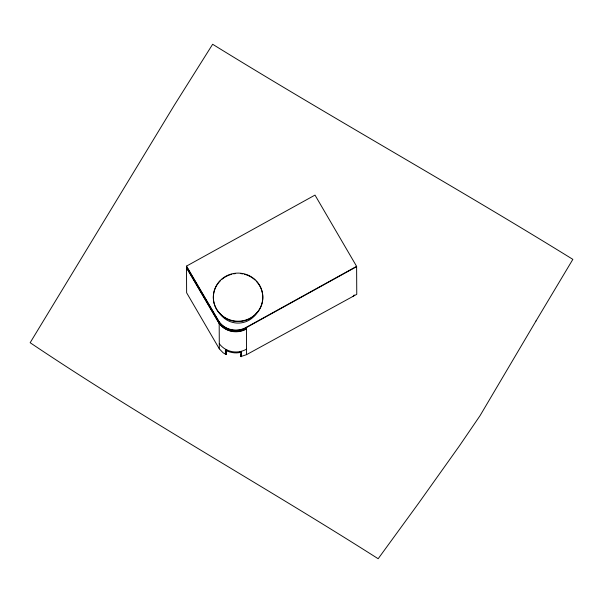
<?xml version="1.0" encoding="UTF-8"?>
<svg xmlns="http://www.w3.org/2000/svg" width="603" height="603" viewBox="0 0 603 603"><rect width="100%" height="100%" fill="white"/><g stroke="black" fill="none" stroke-linecap="round" stroke-linejoin="round"><path stroke-width="0.9" d="M240.672 352.235L240.695 356.614L246.567 354.647L356.765 294.324L356.614 266.368L315 195.093L186.485 266.119L186.629 292.772L219.319 348.851L223.148 352.823L226.215 354.564L226.818 350.2M240.695 356.614L240.936 354.873M353.117 296.344L354.217 294.927M186.485 266.119L219.175 321.866A20.608 20.05 -0.3 0 0 246.423 327.271L356.614 266.368M356.622 266.654L246.431 327.557A20.608 20.05 -0.3 0 1 219.175 322.153L186.485 266.405M225.424 354.398L225.401 350.064L227.188 350.298M239.677 351.933L241.456 352.167L241.479 356.72M239.489 351.994L241.298 352.258M186.493 267.544L219.183 323.283A20.608 20.05 -0.3 0 0 246.431 328.695M186.493 267.777L219.183 323.517A20.608 20.05 -0.3 0 0 246.439 328.929M246.423 327.271L246.567 354.647M226.193 350.335L226.215 354.564M219.175 321.866L219.319 348.851M246.544 349.129A20.608 20.05 -0.3 0 1 219.288 343.725M256.29 281.232A24.738 24.06 -0.3 0 1 255.039 315.03A24.738 24.06 -0.3 0 1 220.283 314.238A24.738 24.06 -0.3 0 1 220.675 280.425M222.032 279.212A24.738 24.06 -0.3 0 1 231.793 274.244M233.595 273.86A24.738 24.06 -0.3 0 1 235.434 273.596M240.966 273.619A24.738 24.06 -0.3 0 1 242.805 273.898M244.599 274.305A24.738 24.06 -0.3 0 1 249.748 276.302M250.554 276.739A24.738 24.06 -0.3 0 1 255.001 279.965M241.456 352.167A20.608 20.05 -0.3 0 1 225.401 350.064M256.863 312.61A21.731 21.135 -0.3 0 1 219.228 312.437M535.992 320.984L480.048 415.663L459.531 445.723L418.392 503.52L378.164 558.732C262.961 485.423 143.522 418.912 30.15 342.715L174.327 105.208L212.64 44.268C331.65 117.766 453.893 185.799 572.85 259.365L535.992 320.984M225.597 317.939A24.738 24.06 -0.3 0 0 262.81 297.271A24.738 24.06 -0.3 0 0 225.816 276.257A24.738 24.06 -0.3 0 0 225.597 317.939"/></g></svg>
